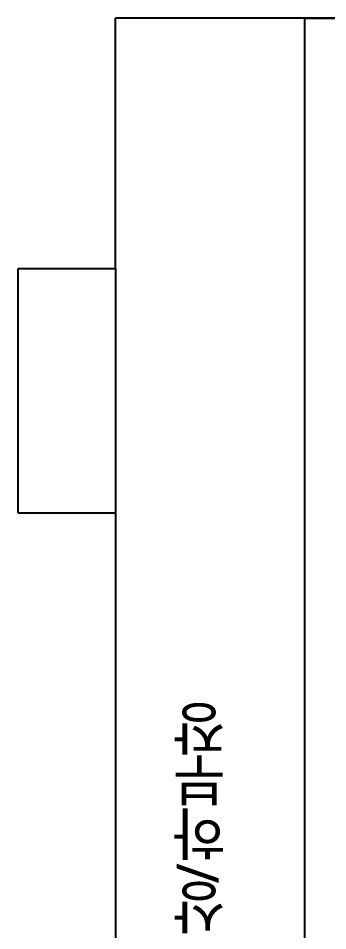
# Model space of a CAD drawing. Header units: millimetres. Extents: x -41292 to 298682, y -22072 to 33155.
# Drawn here: x 33253 to 33990, y 4460 to 6631 of the extents above; entities that cross this region are included whole.
import ezdxf

# ---------------------------------------------------------------- set-up
doc = ezdxf.new("R2010")
doc.units = ezdxf.units.MM
doc.layers.add('0-ELC TEXT', color=7, linetype='Continuous')
doc.layers.add('벽1', color=2, linetype='Continuous')
doc.styles.add('코레일둥고', font='@Microsoft JhengHei Light.ttf')

# ---------------------------------------------------------------- blocks, each defined once
blk = doc.blocks.new('AHSISHEUD')
for p, q in [((34562, 24278.7), (34112, 24278.7)), ((34112, 23683.6), (34112, 24278.7)), ((34562, 24278.7), (34562, 20328.7)), ((34792, 24278.7), (34562, 24278.7)), ((33880.1, 23683.6), (34112, 23683.6)), ((33880.1, 23101.6), (33880.1, 23683.6)), ((34112, 23683.6), (34112, 23101.6)), ((33880.1, 23101.6), (34112, 23101.6)), ((34112, 23101.6), (34112, 20328.7))]:
    blk.add_line(p, q)

msp = doc.modelspace()

# ---------------------------------------------------------------- linework, layer by layer
at = {"layer": '벽1'}
for q in [(33934.67, 2880.58), (34134.67, 6630.58)]:
    msp.add_line((33934.67, 6630.58), q, dxfattribs=at)

# ---------------------------------------------------------------- block references
msp.add_blockref('AHSISHEUD', (-627.37, -17648.09))

# ---------------------------------------------------------------- texts
at = {"layer": '0-ELC TEXT', "style": '코레일둥고'}
msp.add_text('상/하부장', height=100, rotation=90, dxfattribs=at).set_placement((33729.83, 4446.45))

doc.saveas('drawing.dxf')
